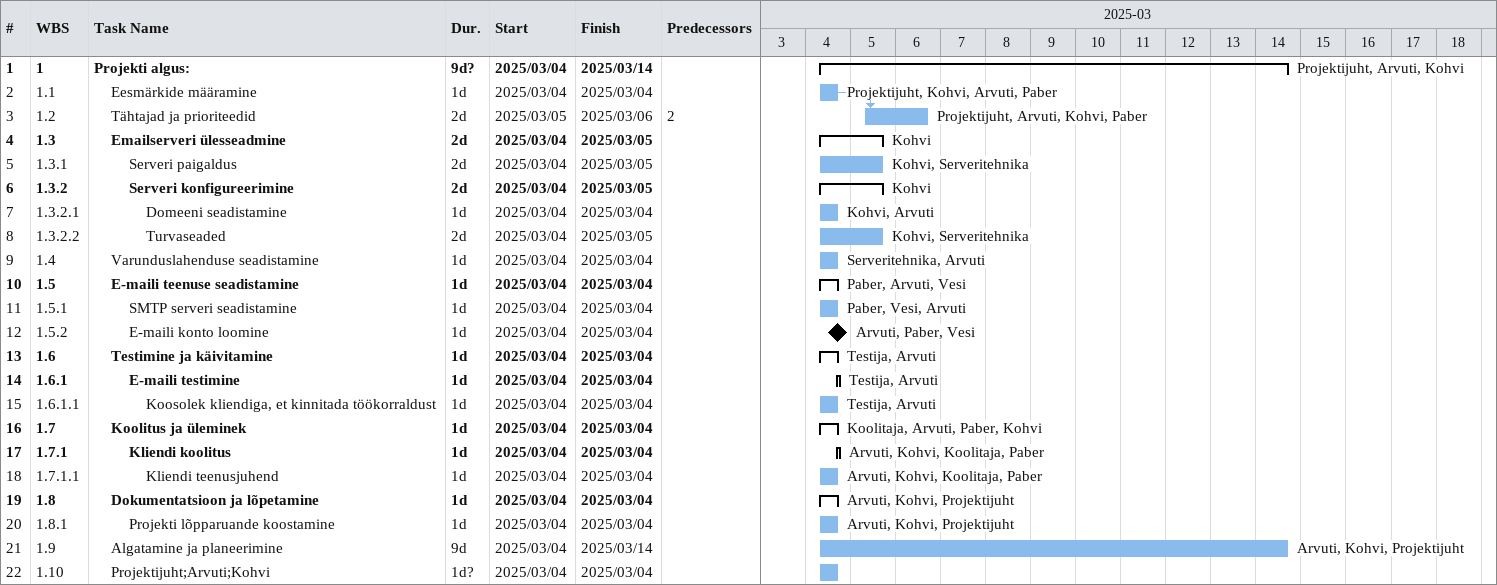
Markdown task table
| ID | WBS | Task | Duration | Start | Finish | Predecessors | Resources |
|---|---|---|---|---|---|---|---|
| 1 | 1 | **Projekti algus:** | 9d? | 2025-03-04 | 2025-03-14 |  | Projektijuht, Arvuti, Kohvi |
| 2 | 1.1 | Eesmärkide määramine | 1d | 2025-03-04 | 2025-03-04 |  | Projektijuht, Kohvi, Arvuti, Paber |
| 3 | 1.2 | Tähtajad ja prioriteedid | 2d | 2025-03-05 | 2025-03-06 | 2 | Projektijuht, Arvuti, Kohvi, Paber |
| 4 | 1.3 | **Emailserveri ülesseadmine** | 2d | 2025-03-04 | 2025-03-05 |  | Kohvi |
| 5 | 1.3.1 | Serveri paigaldus | 2d | 2025-03-04 | 2025-03-05 |  | Kohvi, Serveritehnika |
| 6 | 1.3.2 | **Serveri konfigureerimine** | 2d | 2025-03-04 | 2025-03-05 |  | Kohvi |
| 7 | 1.3.2.1 | Domeeni seadistamine | 1d | 2025-03-04 | 2025-03-04 |  | Kohvi, Arvuti |
| 8 | 1.3.2.2 | Turvaseaded | 2d | 2025-03-04 | 2025-03-05 |  | Kohvi, Serveritehnika |
| 9 | 1.4 | Varunduslahenduse seadistamine | 1d | 2025-03-04 | 2025-03-04 |  | Serveritehnika, Arvuti |
| 10 | 1.5 | **E-maili teenuse seadistamine** | 1d | 2025-03-04 | 2025-03-04 |  | Paber, Arvuti, Vesi |
| 11 | 1.5.1 | SMTP serveri seadistamine | 1d | 2025-03-04 | 2025-03-04 |  | Paber, Vesi, Arvuti |
| 12 | 1.5.2 | E-maili konto loomine | 1d | 2025-03-04 | 2025-03-04 |  | Arvuti, Paber, Vesi |
| 13 | 1.6 | **Testimine ja käivitamine** | 1d | 2025-03-04 | 2025-03-04 |  | Testija, Arvuti |
| 14 | 1.6.1 | **E-maili testimine** | 1d | 2025-03-04 | 2025-03-04 |  | Testija, Arvuti |
| 15 | 1.6.1.1 | Koosolek kliendiga, et kinnitada töökorraldust | 1d | 2025-03-04 | 2025-03-04 |  | Testija, Arvuti |
| 16 | 1.7 | **Koolitus ja üleminek** | 1d | 2025-03-04 | 2025-03-04 |  | Koolitaja, Arvuti, Paber, Kohvi |
| 17 | 1.7.1 | **Kliendi koolitus** | 1d | 2025-03-04 | 2025-03-04 |  | Arvuti, Kohvi, Koolitaja, Paber |
| 18 | 1.7.1.1 | Kliendi teenusjuhend | 1d | 2025-03-04 | 2025-03-04 |  | Arvuti, Kohvi, Koolitaja, Paber |
| 19 | 1.8 | **Dokumentatsioon ja lõpetamine** | 1d | 2025-03-04 | 2025-03-04 |  | Arvuti, Kohvi, Projektijuht |
| 20 | 1.8.1 | Projekti lõpparuande koostamine | 1d | 2025-03-04 | 2025-03-04 |  | Arvuti, Kohvi, Projektijuht |
| 21 | 1.9 | Algatamine ja planeerimine | 9d | 2025-03-04 | 2025-03-14 |  | Arvuti, Kohvi, Projektijuht |
| 22 | 1.10 | Projektijuht;Arvuti;Kohvi | 1d? | 2025-03-04 | 2025-03-04 |  |  |
